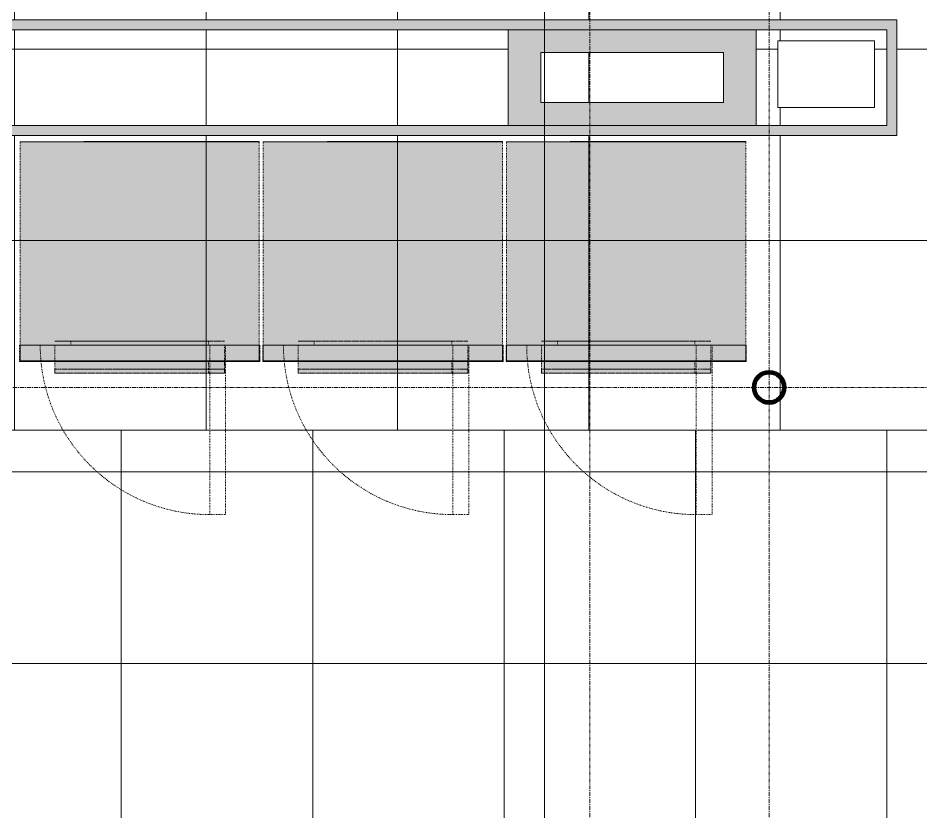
# Model space of a CAD drawing. Header units: inches. Extents: x 12491 to 13453, y 1814 to 2543.
# Drawn here: x 12710.9 to 12824.1, y 2226.8 to 2326.4 of the extents above; entities that cross this region are included whole.
import ezdxf

# ---------------------------------------------------------------- set-up
doc = ezdxf.new("R2010")
doc.units = ezdxf.units.IN
doc.header["$MEASUREMENT"] = 0
doc.linetypes.add('Dash 1_16_', pattern=[0.125, 0.0625, -0.0625])
doc.linetypes.add('Grid Line 1_2_', pattern=[0.875, 0.5, -0.125, 0.125, -0.125])
for name, color, linetype, lineweight in [('A-CLNG', 13, 'Continuous', 18), ('A-CLNG-PATT', 13, 'Continuous', 18), ('G-ANNO-SYMB', 111, 'Continuous', 9), ('I-WALL', 2, 'Continuous', 18), ('M-EQPM-1', 251, 'Dash 1_16_', 18), ('S-BEAM', 12, 'Continuous', 9), ('S-COLS', 52, 'Continuous', 9), ('S-COLS-1', 52, 'Continuous', 60), ('S-GRID-1', 1, 'Grid Line 1_2_', 9)]:
    doc.layers.add(name, color=color, linetype=linetype, lineweight=lineweight)
for name, color, linetype, lineweight, transparency in [('M-EQPM-2', 8, 'Dash 1_16_', 18, 1), ('M-EQPM-3', 10, 'Dash 1_16_', 18, 1), ('M-EQPM-4', 254, 'Dash 1_16_', 18, 1)]:
    doc.layers.add(name, color=color, linetype=linetype, lineweight=lineweight, transparency=transparency)

# ---------------------------------------------------------------- blocks, each defined once
blk = doc.blocks.new('_Commerical Front Washer - T-400-V23-REFLECTED CEILING PLAN - 1ST FLOOR')
at = {"layer": 'M-EQPM-2'}
for points in [[(1.36, 27.5), (3.36, 27.5), (3.36, 27.56), (-2.64, 27.56), (-2.64, 27.5), (1.17, 27.5)], [(4.46, 27.5), (7.36, 27.5), (7.36, 27.56), (1.36, 27.56), (1.36, 27.5)], [(11.02, 27.5), (13.36, 27.5), (13.36, 27.56), (7.36, 27.56), (7.36, 27.5), (7.74, 27.5)], [(14.31, 27.5), (19.36, 27.5), (19.36, 27.56), (13.36, 27.56), (13.36, 27.5)]]:
    blk.add_hatch(color=256, dxfattribs=at).paths.add_polyline_path(points, flags=0)
at = {"layer": 'M-EQPM-3'}
for points in [[(-10.64, 0), (19.36, 0), (19.36, 27.5), (-10.64, 27.5), (-10.64, 2.85)], [(14.75, 2), (14.99, 2), (14.99, 2.5), (-6.26, 2.5), (-6.26, 2), (14.31, 2)], [(14.78, -1), (14.99, -1), (14.99, 2), (-6.26, 2), (-6.26, -1), (14.75, -1)], [(-2.48, -1), (12.99, -1), (12.99, 2), (-4.26, 2), (-4.26, -1), (-2.75, -1)]]:
    blk.add_hatch(color=256, dxfattribs=at).paths.add_polyline_path(points, flags=0)
at = {"layer": 'M-EQPM-4'}
for points in [[(12.96, 2), (12.99, 2), (12.99, 2.5), (-4.26, 2.5), (-4.26, 2), (12.77, 2)], [(12.84, -0.06), (19.42, -0.06), (19.42, 2), (-10.7, 2), (-10.7, -0.06), (12.77, -0.06)], [(14.31, -0.06), (19.36, -0.06), (19.36, 0.06), (-10.64, 0.06), (-10.64, -0.06), (11.02, -0.06)], [(-6.26, -1.5), (12.99, -1.5), (12.99, 0), (-6.26, 0), (-6.26, -1)], [(-2.38, -0.06), (-2.25, -0.06), (-2.25, 0), (-2.47, 0), (-2.47, -0.06), (-2.38, -0.06)], [(1.24, -0.06), (1.24, 0), (-2.25, 0), (-2.25, -0.06), (1.17, -0.06)], [(1.46, -0.06), (1.46, 0), (1.24, 0), (1.24, -0.06), (1.42, -0.06)], [(3.65, -0.06), (5.08, -0.06), (5.08, 0), (3.65, 0)], [(7.26, -0.06), (7.47, -0.06), (7.47, 0), (7.26, 0)], [(8.28, -0.06), (10.97, -0.06), (10.97, 0), (7.47, 0), (7.47, -0.06), (7.74, -0.06)], [(11.19, -0.06), (11.19, 0), (10.97, 0), (10.97, -0.06), (11.15, -0.06)], [(14.99, -1.5), (14.99, 0), (12.99, 0), (12.99, -1.5), (14.78, -1.5)]]:
    blk.add_hatch(color=256, dxfattribs=at).paths.add_polyline_path(points, flags=0)
at = {"layer": 'M-EQPM-1'}
for p, q in [((-2.64, 27.5), (-10.64, 27.5)), ((-10.64, 27.5), (-10.64, 2)), ((-10.64, 0), (-10.64, 27.5)), ((-10.64, 27.5), (19.36, 27.5)), ((-2.64, 27.56), (1.36, 27.56)), ((1.36, 27.56), (-2.64, 27.56)), ((-2.64, 27.5), (-2.64, 27.56)), ((-2.64, 27.56), (-2.64, 27.5)), ((-2.64, 27.5), (1.36, 27.5)), ((1.36, 27.5), (-2.64, 27.5)), ((1.36, 27.5), (-2.64, 27.5)), ((1.36, 27.56), (3.36, 27.56)), ((3.36, 27.56), (1.36, 27.56)), ((1.36, 27.56), (7.36, 27.56)), ((7.36, 27.56), (1.36, 27.56)), ((1.36, 27.5), (1.36, 27.56)), ((1.36, 27.56), (1.36, 27.5)), ((1.36, 27.5), (3.36, 27.5)), ((3.36, 27.5), (1.36, 27.5)), ((1.36, 27.5), (7.36, 27.5)), ((7.36, 27.5), (1.36, 27.5)), ((3.36, 27.5), (1.36, 27.5)), ((3.36, 27.56), (3.36, 27.5)), ((3.36, 27.56), (3.36, 27.5)), ((19.36, 27.5), (3.36, 27.5)), ((7.36, 27.56), (13.36, 27.56)), ((13.36, 27.56), (7.36, 27.56)), ((7.36, 27.5), (7.36, 27.56)), ((7.36, 27.56), (7.36, 27.5)), ((7.36, 27.56), (7.36, 27.5)), ((7.36, 27.56), (7.36, 27.5)), ((7.36, 27.5), (13.36, 27.5)), ((13.36, 27.5), (7.36, 27.5)), ((13.36, 27.56), (13.36, 27.5)), ((13.36, 27.56), (13.36, 27.5)), ((19.36, 27.56), (13.36, 27.56)), ((13.36, 27.56), (19.36, 27.56)), ((13.36, 27.56), (13.36, 27.5)), ((13.36, 27.56), (13.36, 27.5)), ((19.36, 27.5), (13.36, 27.5)), ((13.36, 27.5), (19.36, 27.5)), ((19.36, 27.5), (19.36, 27.56)), ((19.36, 27.56), (19.36, 27.5)), ((19.36, 2), (19.36, 27.5)), ((19.36, 27.5), (19.36, 0)), ((-4.27, 2.5), (-6.26, 2.5)), ((-6.26, 2.5), (14.99, 2.5)), ((9.67, 2.5), (-4.27, 2.5)), ((-4.26, 2.5), (-4.26, 2)), ((12.99, 2.5), (-4.26, 2.5)), ((-4.26, 2.5), (-4.05, 2.5)), ((-4.05, 2.5), (-3.41, 2.5)), ((-3.41, 2.5), (2.44, 2.5)), ((2.44, 2.5), (4.36, 2.5)), ((4.36, 2.5), (6.28, 2.5)), ((6.28, 2.5), (12.99, 2.5)), ((12.99, 2.5), (9.67, 2.5)), ((12.99, 2), (12.99, 2.5)), ((14.99, 2.5), (12.99, 2.5)), ((-10.64, 2), (-10.7, 2)), ((-10.7, 2), (-10.64, 2)), ((-10.7, -0.06), (-10.7, 2)), ((-10.7, -0.06), (-10.7, 2)), ((-6.26, 2), (-10.64, 2)), ((-10.64, 2), (-6.26, 2)), ((-10.64, 2), (-10.64, 0.06)), ((-4.82, 2), (-6.26, 2)), ((-6.26, 2), (-4.26, 2)), ((-6.26, 2), (-6.26, 0.06)), ((-6.26, 2), (14.99, 2)), ((-4.87, 2), (-6.26, 2)), ((14.99, 2), (-6.26, 2)), ((-6.26, 2), (-4.87, 2)), ((-4.27, 2), (-4.87, 2)), ((-4.87, 2), (-4.27, 2)), ((-4.26, 2), (-4.82, 2)), ((-0.95, 2), (-4.27, 2)), ((-4.27, 2), (12.99, 2)), ((-2.49, 2), (-4.26, 2)), ((-4.26, 2), (-2.38, 2)), ((-2.48, 2), (-4.26, 2)), ((-4.26, 2), (12.99, 2)), ((-4.26, 2), (-4.05, 2)), ((2.44, 2), (-4.26, 2)), ((-4.05, 2), (-2.49, 2)), ((4.36, 2), (-2.49, 2)), ((-2.49, 2), (11.21, 2)), ((11.2, 2), (-2.48, 2)), ((-2.38, 2), (12.99, 2)), ((1.08, 2), (-0.95, 2)), ((12.99, 2), (1.08, 2)), ((9.74, 2), (2.44, 2)), ((11.1, 2), (4.36, 2)), ((11.1, 2), (9.74, 2)), ((11.21, 2), (11.1, 2)), ((12.13, 2), (11.1, 2)), ((12.99, 2), (11.2, 2)), ((12.13, 2), (11.21, 2)), ((11.21, 2), (12.99, 2)), ((12.99, 2), (12.13, 2)), ((12.99, 2), (12.13, 2)), ((13.54, 2), (12.99, 2)), ((12.99, 2), (14.99, 2)), ((13.59, 2), (12.99, 2)), ((12.99, 2), (13.59, 2)), ((13.14, 2), (13.14, -19.25)), ((15.14, 2), (13.14, 2)), ((14.99, 2), (13.54, 2)), ((14.75, 2), (13.59, 2)), ((13.59, 2), (14.99, 2)), ((14.99, 2), (14.75, 2)), ((19.36, 2), (14.99, 2)), ((14.99, 2), (19.36, 2)), ((14.99, 0.06), (14.99, 2)), ((15.14, -19.25), (15.14, 2)), ((19.42, 2), (19.36, 2)), ((19.36, 2), (19.42, 2)), ((19.36, 0.06), (19.36, 2)), ((19.42, 2), (19.42, -0.06)), ((19.42, -0.06), (19.42, 2)), ((19.36, 0.06), (-10.64, 0.06)), ((-10.64, 0.06), (19.36, 0.06)), ((-10.64, 0.06), (-10.64, 0)), ((-10.64, 0.06), (-10.64, -0.06)), ((-10.64, 0.06), (-10.64, 0)), ((-10.64, 0), (-10.64, -0.06)), ((-10.64, 0), (-6.26, 0)), ((19.36, 0), (-10.64, 0)), ((-6.26, 0.06), (-6.26, -0.06)), ((-6.16, 0), (-6.26, 0)), ((-6.26, 0), (-4.26, 0)), ((-6.26, 0), (-6.26, -0.06)), ((-6.26, 0), (-6.26, -0.06)), ((-6.26, 0), (-4.26, 0)), ((12.99, 0), (-6.16, 0)), ((-4.26, 0), (-4.15, 0)), ((-4.26, 0), (-2.47, 0)), ((-4.15, 0), (12.87, 0)), ((-2.5, 0), (-2.5, -0.06)), ((-2.5, 0), (-2.47, 0)), ((-2.47, 0), (-2.5, 0)), ((-2.47, 0), (-2.38, 0)), ((-2.43, 0), (-2.47, 0)), ((-2.38, 0), (-2.43, 0)), ((-2.38, 0), (-2.25, 0)), ((-2.32, 0), (-2.38, 0)), ((-2.25, 0), (-2.32, 0)), ((-2.25, 0), (1.24, 0)), ((-1.09, 0), (-2.25, 0)), ((1.24, 0), (-1.09, 0)), ((1.24, 0), (1.46, 0)), ((1.42, 0), (1.24, 0)), ((1.46, 0), (1.42, 0)), ((1.46, 0), (1.49, 0)), ((1.49, 0), (1.46, 0)), ((1.46, 0), (3.65, 0)), ((1.49, -0.06), (1.49, 0)), ((1.49, 0), (1.49, 0)), ((3.65, 0), (5.08, 0)), ((5.08, 0), (3.65, 0)), ((3.65, -0.06), (3.65, 0)), ((3.65, 0), (3.65, -0.06)), ((3.65, 0), (5.08, 0)), ((5.08, 0), (5.08, -0.06)), ((5.08, 0), (5.08, -0.06)), ((5.08, 0), (7.26, 0)), ((7.22, 0), (7.22, -0.06)), ((7.23, 0), (7.22, 0)), ((7.22, 0), (7.26, 0)), ((7.3, 0), (7.23, 0)), ((7.26, 0), (7.47, 0)), ((7.26, 0), (7.47, 0)), ((7.41, 0), (7.3, 0)), ((7.47, 0), (7.41, 0)), ((9.48, 0), (7.47, 0)), ((7.49, 0), (10.97, 0)), ((7.49, 0), (11.02, 0)), ((10.97, 0), (9.48, 0)), ((10.97, 0), (11.1, 0)), ((11.1, 0), (10.97, 0)), ((11.04, 0), (11.1, 0)), ((11.1, 0), (11.19, 0)), ((11.15, 0), (11.1, 0)), ((11.1, 0), (11.19, 0)), ((11.19, 0), (11.15, 0)), ((11.19, 0), (11.22, 0)), ((11.22, 0), (11.19, 0)), ((11.19, 0), (12.99, 0)), ((11.22, -0.06), (11.22, 0)), ((12.87, 0), (12.99, 0)), ((14.75, 0), (12.99, 0)), ((12.99, 0), (14.99, 0)), ((12.99, 0), (12.99, -0.06)), ((12.99, 0), (12.99, -0.06)), ((12.99, 0), (12.99, -0.06)), ((12.99, 0), (12.99, -0.06)), ((12.99, 0), (14.99, 0)), ((14.99, 0), (14.75, 0)), ((14.99, -0.06), (14.99, 0.06)), ((14.99, -0.06), (14.99, 0)), ((14.99, 0), (14.99, -0.06)), ((14.99, 0), (19.36, 0)), ((19.36, -0.06), (19.36, 0.06)), ((19.36, 0.06), (19.36, 0)), ((19.36, 0), (19.36, 0.06)), ((19.36, 0), (19.36, -0.06)), ((-10.64, -0.06), (-10.7, -0.06)), ((-10.7, -0.06), (-10.64, -0.06)), ((19.36, -0.06), (-10.64, -0.06)), ((-10.64, -0.06), (19.36, -0.06)), ((-6.26, -0.06), (-10.64, -0.06)), ((-10.64, -0.06), (-6.26, -0.06)), ((-6.26, -0.06), (-6.26, -1)), ((-6.26, -0.06), (-6.26, -1.5)), ((-4.26, -0.06), (-6.26, -0.06)), ((-6.26, -0.06), (-4.26, -0.06)), ((-6.26, -0.06), (-6.26, -1)), ((-6.26, -1), (-6.26, -1.5)), ((-6.03, -1), (-6.26, -1)), ((-6.26, -1), (-6.22, -1)), ((-6.22, -1), (14.75, -1)), ((-5.35, -1), (-6.03, -1)), ((-4.27, -1), (-5.35, -1)), ((-0.95, -1), (-4.27, -1)), ((-2.47, -0.06), (-4.26, -0.06)), ((-4.26, -0.06), (-2.48, -0.06)), ((-4.21, -1), (-4.26, -1)), ((-4.26, -1), (-3.41, -1)), ((12.93, -1), (-4.21, -1)), ((-3.41, -1), (-2.38, -1)), ((-2.5, -0.06), (-2.43, -0.06)), ((-2.47, -0.06), (-2.5, -0.06)), ((-2.5, -0.06), (-2.5, -0.06)), ((-2.48, -0.06), (11.2, -0.06)), ((-2.47, 0), (-2.38, 0)), ((-2.38, -0.06), (-2.47, -0.06)), ((-2.38, -0.06), (-2.47, -0.06)), ((-2.43, -0.06), (-2.38, -0.06)), ((-2.38, 0), (1.46, 0)), ((-2.38, -0.06), (-2.32, -0.06)), ((-2.25, -0.06), (-2.38, -0.06)), ((1.46, -0.06), (-2.38, -0.06)), ((-2.38, -1), (-1.02, -1)), ((-2.32, -0.06), (-2.25, -0.06)), ((-2.25, -0.06), (-1.09, -0.06)), ((1.24, -0.06), (-2.25, -0.06)), ((-1.09, -0.06), (1.24, -0.06)), ((-1.02, -1), (12.99, -1)), ((1.08, -1), (-0.95, -1)), ((7.64, -1), (1.08, -1)), ((1.24, -0.06), (1.49, -0.06)), ((1.37, -0.06), (1.24, -0.06)), ((1.46, -0.06), (1.37, -0.06)), ((1.49, -0.06), (1.46, -0.06)), ((3.65, -0.06), (1.46, -0.06)), ((1.49, -0.06), (1.49, -0.06)), ((3.65, -0.06), (5.08, -0.06)), ((5.08, -0.06), (3.65, -0.06)), ((5.08, -0.06), (3.65, -0.06)), ((7.26, -0.06), (5.08, -0.06)), ((7.23, -0.06), (7.22, -0.06)), ((7.22, -0.06), (7.3, -0.06)), ((7.26, -0.06), (7.23, -0.06)), ((7.47, -0.06), (7.26, -0.06)), ((11.02, -0.06), (7.26, -0.06)), ((7.3, -0.06), (7.35, -0.06)), ((7.35, -0.06), (7.47, -0.06)), ((10.97, -0.06), (7.47, -0.06)), ((7.47, -0.06), (9.48, -0.06)), ((11.47, -1), (7.64, -1)), ((9.48, -0.06), (10.97, -0.06)), ((10.97, -0.06), (11.04, -0.06)), ((11.03, -0.06), (10.97, -0.06)), ((11.04, -0.06), (11.03, -0.06)), ((11.04, -0.06), (11.1, -0.06)), ((11.1, -0.06), (11.04, -0.06)), ((11.1, -0.06), (11.04, -0.06)), ((11.1, -0.06), (11.15, -0.06)), ((11.15, -0.06), (11.1, -0.06)), ((11.19, -0.06), (11.1, -0.06)), ((11.15, -0.06), (11.22, -0.06)), ((11.19, -0.06), (11.15, -0.06)), ((11.22, -0.06), (11.19, -0.06)), ((12.99, -0.06), (11.19, -0.06)), ((11.2, -0.06), (12.99, -0.06)), ((11.22, -0.06), (11.22, -0.06)), ((12.99, -1), (11.47, -1)), ((12.99, -1), (12.93, -1)), ((12.99, -0.06), (12.99, -1)), ((12.99, -0.06), (12.99, -1)), ((12.99, -0.06), (12.99, -1)), ((12.99, -0.06), (12.99, -1)), ((14.99, -0.06), (12.99, -0.06)), ((12.99, -0.06), (14.99, -0.06)), ((12.99, -1), (12.99, -1.5)), ((12.99, -1), (12.99, -1.5)), ((12.99, -1), (12.99, -1.5)), ((12.99, -1), (12.99, -1.5)), ((14.75, -1), (12.99, -1)), ((14.99, -1), (14.75, -1)), ((14.75, -1), (14.99, -1)), ((14.99, -1), (14.99, -0.06)), ((14.99, -0.06), (14.99, -1.5)), ((19.36, -0.06), (14.99, -0.06)), ((14.99, -0.06), (19.36, -0.06)), ((14.99, -1), (14.99, -0.06)), ((14.99, -1.5), (14.99, -1)), ((19.42, -0.06), (19.36, -0.06)), ((19.36, -0.06), (19.42, -0.06)), ((12.99, -1.5), (-6.26, -1.5)), ((-6.26, -1.5), (12.99, -1.5)), ((14.99, -1.5), (12.99, -1.5)), ((12.99, -1.5), (14.99, -1.5)), ((13.14, -19.25), (15.14, -19.25))]:
    blk.add_line(p, q, dxfattribs=at)
blk.add_arc((13.14, 2), 21.25, 180, 270, dxfattribs=at)
blk = doc.blocks.new('_Commerical Front Washer - T-400-V24-REFLECTED CEILING PLAN - 1ST FLOOR')
at = {"layer": 'M-EQPM-2'}
for points in [[(-2.64, 27.5), (3.36, 27.5), (3.36, 27.56), (-2.64, 27.56)], [(6.8, 27.5), (7.36, 27.5), (7.36, 27.56), (1.36, 27.56), (1.36, 27.5), (3.52, 27.5)], [(10.09, 27.5), (13.36, 27.5), (13.36, 27.56), (7.36, 27.56), (7.36, 27.5)], [(16.65, 27.5), (19.36, 27.5), (19.36, 27.56), (13.36, 27.56), (13.37, 27.5)]]:
    blk.add_hatch(color=256, dxfattribs=at).paths.add_polyline_path(points, flags=0)
at = {"layer": 'M-EQPM-3'}
for points in [[(13.37, 0), (19.36, 0), (19.36, 27.5), (-10.64, 27.5), (-10.64, 0), (10.09, 0)], [(-4.05, 2), (14.99, 2), (14.99, 2.5), (-6.26, 2.5), (-6.26, 2), (-4.24, 2)], [(14.78, -1), (14.99, -1), (14.99, 2), (-6.26, 2), (-6.26, -1), (14.75, -1)], [(5.08, -1), (12.99, -1), (12.99, 2), (-4.26, 2), (-4.26, -1), (4.36, -1)]]:
    blk.add_hatch(color=256, dxfattribs=at).paths.add_polyline_path(points, flags=0)
at = {"layer": 'M-EQPM-4'}
for points in [[(-3.41, 2), (12.99, 2), (12.99, 2.5), (-4.26, 2.5), (-4.26, 2), (-4.05, 2)], [(12.49, -0.06), (19.42, -0.06), (19.42, 2), (-10.7, 2), (-10.7, -0.06), (12.33, -0.06)], [(16.65, -0.06), (19.36, -0.06), (19.36, 0.06), (-10.64, 0.06), (-10.64, -0.06), (13.37, -0.06)], [(-6.15, -1.5), (12.99, -1.5), (12.99, 0), (-6.26, 0), (-6.26, -1.5), (-6.16, -1.5)], [(-2.38, -0.06), (-2.25, -0.06), (-2.25, 0), (-2.47, 0), (-2.47, -0.06), (-2.38, -0.06)], [(1.08, -0.06), (1.24, -0.06), (1.24, 0), (-2.25, 0), (-2.25, -0.06), (0.23, -0.06)], [(1.31, -0.06), (1.46, -0.06), (1.46, 0), (1.24, 0), (1.24, -0.06)], [(3.65, -0.06), (5.08, -0.06), (5.08, 0), (3.65, 0)], [(7.35, -0.06), (7.47, -0.06), (7.47, 0), (7.26, 0), (7.26, -0.06), (7.3, -0.06)], [(10.16, -0.06), (10.97, -0.06), (10.97, 0), (7.47, 0), (7.47, -0.06), (10.09, -0.06)], [(11.1, -0.06), (11.19, -0.06), (11.19, 0), (10.97, 0), (10.97, -0.06), (11.1, -0.06)], [(13.37, -1.5), (14.99, -1.5), (14.99, 0), (12.99, 0), (12.99, -1.5)]]:
    blk.add_hatch(color=256, dxfattribs=at).paths.add_polyline_path(points, flags=0)
at = {"layer": 'M-EQPM-1'}
for p, q in [((-2.64, 27.5), (-10.64, 27.5)), ((-10.64, 27.5), (-10.64, 2)), ((-10.64, 0), (-10.64, 27.5)), ((-10.64, 27.5), (19.36, 27.5)), ((-2.64, 27.56), (1.36, 27.56)), ((1.36, 27.56), (-2.64, 27.56)), ((-2.64, 27.5), (-2.64, 27.56)), ((-2.64, 27.56), (-2.64, 27.5)), ((-2.64, 27.5), (1.36, 27.5)), ((1.36, 27.5), (-2.64, 27.5)), ((1.36, 27.5), (-2.64, 27.5)), ((1.36, 27.56), (3.36, 27.56)), ((3.36, 27.56), (1.36, 27.56)), ((1.36, 27.56), (7.36, 27.56)), ((7.36, 27.56), (1.36, 27.56)), ((1.36, 27.5), (1.36, 27.56)), ((1.36, 27.56), (1.36, 27.5)), ((1.36, 27.5), (3.36, 27.5)), ((3.36, 27.5), (1.36, 27.5)), ((1.36, 27.5), (7.36, 27.5)), ((7.36, 27.5), (1.36, 27.5)), ((3.36, 27.5), (1.36, 27.5)), ((3.36, 27.56), (3.36, 27.5)), ((3.36, 27.56), (3.36, 27.5)), ((13.36, 27.5), (3.36, 27.5)), ((7.36, 27.56), (13.36, 27.56)), ((13.36, 27.56), (7.36, 27.56)), ((7.36, 27.5), (7.36, 27.56)), ((7.36, 27.56), (7.36, 27.5)), ((7.36, 27.56), (7.36, 27.5)), ((7.36, 27.56), (7.36, 27.5)), ((7.36, 27.5), (13.36, 27.5)), ((13.36, 27.5), (7.36, 27.5)), ((13.36, 27.56), (13.36, 27.5)), ((13.36, 27.56), (13.36, 27.5)), ((19.36, 27.56), (13.36, 27.56)), ((13.36, 27.56), (19.36, 27.56)), ((13.36, 27.56), (13.36, 27.5)), ((13.36, 27.56), (13.36, 27.5)), ((19.36, 27.5), (13.36, 27.5)), ((13.36, 27.5), (19.36, 27.5)), ((19.36, 27.5), (13.37, 27.5)), ((19.36, 27.5), (19.36, 27.56)), ((19.36, 27.56), (19.36, 27.5)), ((19.36, 2), (19.36, 27.5)), ((19.36, 27.5), (19.36, 0)), ((-4.27, 2.5), (-6.26, 2.5)), ((-6.26, 2.5), (14.99, 2.5)), ((7.64, 2.5), (-4.27, 2.5)), ((-4.26, 2.5), (-4.26, 2)), ((12.99, 2.5), (-4.26, 2.5)), ((-4.26, 2.5), (4.36, 2.5)), ((4.36, 2.5), (12.99, 2.5)), ((12.96, 2.5), (7.64, 2.5)), ((12.99, 2.5), (12.96, 2.5)), ((12.99, 2), (12.99, 2.5)), ((14.99, 2.5), (12.99, 2.5)), ((-10.64, 2), (-10.7, 2)), ((-10.7, 2), (-10.64, 2)), ((-10.7, -0.06), (-10.7, 2)), ((-10.7, -0.06), (-10.7, 2)), ((-6.26, 2), (-10.64, 2)), ((-10.64, 2), (-6.26, 2)), ((-10.64, 2), (-10.64, 0.06)), ((-4.82, 2), (-6.26, 2)), ((-6.26, 2), (-4.26, 2)), ((-6.26, 2), (-6.26, 0.06)), ((-6.26, 2), (14.99, 2)), ((-4.87, 2), (-6.26, 2)), ((14.99, 2), (-6.26, 2)), ((-6.26, 2), (-4.87, 2)), ((-4.27, 2), (-4.87, 2)), ((-4.87, 2), (-4.27, 2)), ((-4.26, 2), (-4.82, 2)), ((12.99, 2), (-4.27, 2)), ((-4.27, 2), (-4.24, 2)), ((-2.49, 2), (-4.26, 2)), ((-4.26, 2), (2.44, 2)), ((-2.48, 2), (-4.26, 2)), ((-4.26, 2), (12.99, 2)), ((-4.26, 2), (-2.49, 2)), ((-4.05, 2), (-4.26, 2)), ((-4.24, 2), (-2.75, 2)), ((9.74, 2), (-4.05, 2)), ((-2.75, 2), (3.25, 2)), ((11.21, 2), (-2.49, 2)), ((-2.49, 2), (8.1, 2)), ((11.2, 2), (-2.48, 2)), ((2.44, 2), (6.28, 2)), ((3.25, 2), (11.47, 2)), ((6.28, 2), (9.74, 2)), ((8.1, 2), (11.21, 2)), ((9.74, 2), (12.99, 2)), ((12.99, 2), (9.74, 2)), ((12.99, 2), (11.2, 2)), ((12.99, 2), (11.21, 2)), ((11.21, 2), (12.99, 2)), ((11.47, 2), (12.99, 2)), ((13.54, 2), (12.99, 2)), ((12.99, 2), (14.99, 2)), ((13.59, 2), (12.99, 2)), ((12.99, 2), (13.59, 2)), ((13.14, 2), (13.14, -19.25)), ((15.14, 2), (13.14, 2)), ((14.99, 2), (13.54, 2)), ((14.07, 2), (13.59, 2)), ((13.59, 2), (14.99, 2)), ((14.99, 2), (14.07, 2)), ((19.36, 2), (14.99, 2)), ((14.99, 2), (19.36, 2)), ((14.99, 0.06), (14.99, 2)), ((15.14, -19.25), (15.14, 2)), ((19.42, 2), (19.36, 2)), ((19.36, 2), (19.42, 2)), ((19.36, 0.06), (19.36, 2)), ((19.42, 2), (19.42, -0.06)), ((19.42, -0.06), (19.42, 2)), ((19.36, 0.06), (-10.64, 0.06)), ((-10.64, 0.06), (19.36, 0.06)), ((-10.64, 0.06), (-10.64, 0)), ((-10.64, 0.06), (-10.64, -0.06)), ((-10.64, 0.06), (-10.64, 0)), ((-10.64, 0), (-10.64, -0.06)), ((-10.64, 0), (-6.26, 0)), ((19.36, 0), (-10.64, 0)), ((-6.26, 0.06), (-6.26, -0.06)), ((-6.16, 0), (-6.26, 0)), ((-6.26, 0), (-4.26, 0)), ((-6.26, 0), (-6.26, -0.06)), ((-6.26, 0), (-6.26, -0.06)), ((-6.26, 0), (-4.26, 0)), ((12.99, 0), (-6.16, 0)), ((-4.26, 0), (-4.15, 0)), ((-4.26, 0), (-2.47, 0)), ((-4.15, 0), (12.87, 0)), ((-2.5, 0), (-2.5, -0.06)), ((-2.5, 0), (-2.47, 0)), ((-2.38, 0), (-2.5, 0)), ((-2.47, 0), (-2.38, 0)), ((-2.38, 0), (-2.25, 0)), ((-2.25, 0), (-2.38, 0)), ((-2.25, 0), (1.24, 0)), ((-1.09, 0), (-2.25, 0)), ((1.24, 0), (-1.09, 0)), ((1.24, 0), (1.46, 0)), ((1.49, 0), (1.24, 0)), ((1.46, 0), (1.49, 0)), ((1.46, 0), (3.65, 0)), ((1.49, -0.06), (1.49, 0)), ((1.49, 0), (1.49, 0)), ((3.65, 0), (5.08, 0)), ((5.08, 0), (3.65, 0)), ((3.65, -0.06), (3.65, 0)), ((3.65, 0), (3.65, -0.06)), ((3.65, 0), (5.08, 0)), ((5.08, 0), (5.08, -0.06)), ((5.08, 0), (5.08, -0.06)), ((5.08, 0), (7.26, 0)), ((7.22, 0), (7.22, -0.06)), ((7.47, 0), (7.22, 0)), ((7.22, 0), (7.26, 0)), ((7.26, 0), (7.47, 0)), ((7.26, 0), (7.47, 0)), ((9.48, 0), (7.47, 0)), ((7.49, 0), (10.97, 0)), ((7.49, 0), (11.1, 0)), ((10.97, 0), (9.48, 0)), ((10.97, 0), (11.1, 0)), ((11.1, 0), (10.97, 0)), ((11.1, 0), (11.19, 0)), ((11.22, 0), (11.1, 0)), ((11.1, 0), (11.19, 0)), ((11.19, 0), (11.22, 0)), ((11.19, 0), (12.99, 0)), ((11.22, -0.06), (11.22, 0)), ((11.22, 0), (11.22, 0)), ((12.87, 0), (12.99, 0)), ((14.75, 0), (12.99, 0)), ((12.99, 0), (14.99, 0)), ((12.99, 0), (12.99, -0.06)), ((12.99, 0), (12.99, -0.06)), ((12.99, 0), (12.99, -0.06)), ((12.99, 0), (12.99, -0.06)), ((12.99, 0), (14.99, 0)), ((14.99, 0), (14.75, 0)), ((14.99, -0.06), (14.99, 0.06)), ((14.99, -0.06), (14.99, 0)), ((14.99, 0), (14.99, -0.06)), ((14.99, 0), (19.36, 0)), ((19.36, -0.06), (19.36, 0.06)), ((19.36, 0.06), (19.36, 0)), ((19.36, 0), (19.36, 0.06)), ((19.36, 0), (19.36, -0.06)), ((-10.64, -0.06), (-10.7, -0.06)), ((-10.7, -0.06), (-10.64, -0.06)), ((19.36, -0.06), (-10.64, -0.06)), ((-10.64, -0.06), (19.36, -0.06)), ((-6.26, -0.06), (-10.64, -0.06)), ((-10.64, -0.06), (-6.26, -0.06)), ((-6.26, -0.06), (-6.26, -1)), ((-6.26, -0.06), (-6.26, -1.5)), ((-4.26, -0.06), (-6.26, -0.06)), ((-6.26, -0.06), (-4.26, -0.06)), ((-6.26, -0.06), (-6.26, -1)), ((-6.26, -1), (-6.26, -1.5)), ((-4.27, -1), (-6.26, -1)), ((-6.26, -1), (-6.22, -1)), ((-6.22, -1), (14.75, -1)), ((12.96, -1), (-4.27, -1)), ((-2.47, -0.06), (-4.26, -0.06)), ((-4.26, -0.06), (-2.48, -0.06)), ((-4.21, -1), (-4.26, -1)), ((-4.26, -1), (12.77, -1)), ((12.93, -1), (-4.21, -1)), ((-2.5, -0.06), (-2.47, -0.06)), ((-2.5, -0.06), (-2.5, -0.06)), ((-2.47, -0.06), (-2.5, -0.06)), ((-2.48, -0.06), (11.2, -0.06)), ((-2.47, 0), (-2.38, 0)), ((-2.47, -0.06), (-2.38, -0.06)), ((-2.43, -0.06), (-2.47, -0.06)), ((-2.38, -0.06), (-2.47, -0.06)), ((-2.38, -0.06), (-2.43, -0.06)), ((-2.38, 0), (1.46, 0)), ((-2.38, -0.06), (-2.25, -0.06)), ((-2.25, -0.06), (-2.38, -0.06)), ((1.46, -0.06), (-2.38, -0.06)), ((-2.25, -0.06), (-1.09, -0.06)), ((1.24, -0.06), (-2.25, -0.06)), ((-1.09, -0.06), (1.24, -0.06)), ((1.24, -0.06), (1.37, -0.06)), ((1.46, -0.06), (1.24, -0.06)), ((1.37, -0.06), (1.49, -0.06)), ((1.49, -0.06), (1.46, -0.06)), ((3.65, -0.06), (1.46, -0.06)), ((3.65, -0.06), (5.08, -0.06)), ((5.08, -0.06), (3.65, -0.06)), ((5.08, -0.06), (3.65, -0.06)), ((7.26, -0.06), (5.08, -0.06)), ((7.26, -0.06), (7.22, -0.06)), ((7.22, -0.06), (7.47, -0.06)), ((7.3, -0.06), (7.26, -0.06)), ((11.1, -0.06), (7.26, -0.06)), ((7.47, -0.06), (7.3, -0.06)), ((10.97, -0.06), (7.47, -0.06)), ((7.47, -0.06), (9.48, -0.06)), ((9.48, -0.06), (10.97, -0.06)), ((10.97, -0.06), (11.1, -0.06)), ((11.1, -0.06), (10.97, -0.06)), ((11.1, -0.06), (11.22, -0.06)), ((11.19, -0.06), (11.1, -0.06)), ((11.19, -0.06), (11.1, -0.06)), ((11.22, -0.06), (11.19, -0.06)), ((12.99, -0.06), (11.19, -0.06)), ((11.2, -0.06), (12.99, -0.06)), ((12.77, -1), (12.99, -1)), ((12.99, -1), (12.93, -1)), ((12.99, -1), (12.96, -1)), ((12.99, -0.06), (12.99, -1)), ((12.99, -0.06), (12.99, -1)), ((12.99, -0.06), (12.99, -1)), ((12.99, -0.06), (12.99, -1)), ((14.99, -0.06), (12.99, -0.06)), ((12.99, -0.06), (14.99, -0.06)), ((12.99, -1), (12.99, -1.5)), ((12.99, -1), (12.99, -1.5)), ((12.99, -1), (12.99, -1.5)), ((12.99, -1), (12.99, -1.5)), ((14.07, -1), (12.99, -1)), ((14.75, -1), (14.07, -1)), ((14.99, -1), (14.75, -1)), ((14.75, -1), (14.99, -1)), ((14.99, -1), (14.99, -0.06)), ((14.99, -0.06), (14.99, -1.5)), ((19.36, -0.06), (14.99, -0.06)), ((14.99, -0.06), (19.36, -0.06)), ((14.99, -1), (14.99, -0.06)), ((14.99, -1.5), (14.99, -1)), ((19.42, -0.06), (19.36, -0.06)), ((19.36, -0.06), (19.42, -0.06)), ((12.99, -1.5), (-6.26, -1.5)), ((-6.26, -1.5), (12.99, -1.5)), ((14.99, -1.5), (12.99, -1.5)), ((12.99, -1.5), (14.99, -1.5)), ((13.14, -19.25), (15.14, -19.25))]:
    blk.add_line(p, q, dxfattribs=at)
blk.add_arc((13.14, 2), 21.25, 180, 270, dxfattribs=at)
blk = doc.blocks.new('_Commerical Front Washer - T-400-V25-REFLECTED CEILING PLAN - 1ST FLOOR')
at = {"layer": 'M-EQPM-2'}
for points in [[(3.36, 27.5), (3.36, 27.56), (-2.64, 27.56), (-2.64, 27.5), (2.58, 27.5)], [(5.86, 27.5), (7.36, 27.5), (7.36, 27.56), (1.36, 27.56), (1.36, 27.5), (2.58, 27.5)], [(12.43, 27.5), (13.36, 27.5), (13.36, 27.56), (7.36, 27.56), (7.36, 27.5), (9.15, 27.5)], [(19, 27.5), (19.36, 27.5), (19.36, 27.56), (13.36, 27.56), (13.36, 27.5), (15.72, 27.5)]]:
    blk.add_hatch(color=256, dxfattribs=at).paths.add_polyline_path(points, flags=0)
at = {"layer": 'M-EQPM-3'}
for points in [[(-10.64, 0), (19.36, 0), (19.36, 27.5), (-10.64, 27.5), (-10.64, 2.85)], [(3.25, 2), (14.99, 2), (14.99, 2.5), (-6.26, 2.5), (-6.26, 2), (2.58, 2)], [(14.78, -1), (14.99, -1), (14.99, 2), (-6.26, 2), (-6.26, -1), (14.75, -1)], [(-4.26, -1), (12.99, -1), (12.99, 2), (-4.26, 2), (-4.26, -0.06)]]:
    blk.add_hatch(color=256, dxfattribs=at).paths.add_polyline_path(points, flags=0)
at = {"layer": 'M-EQPM-4'}
for points in [[(12.96, 2), (12.99, 2), (12.99, 2.5), (-4.26, 2.5), (-4.26, 2), (12.77, 2)], [(9.15, -0.06), (19.42, -0.06), (19.42, 2), (-10.7, 2), (-10.7, -0.06), (8.28, -0.06)], [(19, -0.06), (19.36, -0.06), (19.36, 0.06), (-10.64, 0.06), (-10.64, -0.06), (12.43, -0.06)], [(-6.26, -1.5), (12.99, -1.5), (12.99, 0), (-6.26, 0), (-6.26, -1)], [(-2.38, -0.06), (-2.25, -0.06), (-2.25, 0), (-2.47, 0), (-2.47, -0.06), (-2.38, -0.06)], [(1.08, -0.06), (1.24, -0.06), (1.24, 0), (-2.25, 0), (-2.25, -0.06), (-0.32, -0.06)], [(1.37, -0.06), (1.46, -0.06), (1.46, 0), (1.24, 0), (1.24, -0.06), (1.31, -0.06)], [(3.65, -0.06), (5.08, -0.06), (5.08, 0), (3.65, 0)], [(7.26, -0.06), (7.47, -0.06), (7.47, 0), (7.26, 0)], [(9.48, -0.06), (10.97, -0.06), (10.97, 0), (7.47, 0), (7.47, -0.06), (9.15, -0.06)], [(11.1, -0.06), (11.19, -0.06), (11.19, 0), (10.97, 0), (10.97, -0.06), (11.04, -0.06)], [(14.99, -1.5), (14.99, 0), (12.99, 0), (12.99, -1.5), (14.78, -1.5)]]:
    blk.add_hatch(color=256, dxfattribs=at).paths.add_polyline_path(points, flags=0)
at = {"layer": 'M-EQPM-1'}
for p, q in [((-2.64, 27.5), (-10.64, 27.5)), ((-10.64, 27.5), (-10.64, 2)), ((-10.64, 0), (-10.64, 27.5)), ((-10.64, 27.5), (19.36, 27.5)), ((-2.64, 27.56), (1.36, 27.56)), ((1.36, 27.56), (-2.64, 27.56)), ((-2.64, 27.5), (-2.64, 27.56)), ((-2.64, 27.56), (-2.64, 27.5)), ((-2.64, 27.5), (1.36, 27.5)), ((1.36, 27.5), (-2.64, 27.5)), ((1.36, 27.5), (-2.64, 27.5)), ((1.36, 27.56), (3.36, 27.56)), ((3.36, 27.56), (1.36, 27.56)), ((1.36, 27.56), (7.36, 27.56)), ((7.36, 27.56), (1.36, 27.56)), ((1.36, 27.5), (1.36, 27.56)), ((1.36, 27.56), (1.36, 27.5)), ((1.36, 27.5), (3.36, 27.5)), ((3.36, 27.5), (1.36, 27.5)), ((1.36, 27.5), (7.36, 27.5)), ((7.36, 27.5), (1.36, 27.5)), ((3.36, 27.5), (1.36, 27.5)), ((3.36, 27.56), (3.36, 27.5)), ((3.36, 27.56), (3.36, 27.5)), ((19.36, 27.5), (3.36, 27.5)), ((7.36, 27.56), (13.36, 27.56)), ((13.36, 27.56), (7.36, 27.56)), ((7.36, 27.5), (7.36, 27.56)), ((7.36, 27.56), (7.36, 27.5)), ((7.36, 27.56), (7.36, 27.5)), ((7.36, 27.56), (7.36, 27.5)), ((7.36, 27.5), (13.36, 27.5)), ((13.36, 27.5), (7.36, 27.5)), ((13.36, 27.56), (13.36, 27.5)), ((13.36, 27.56), (13.36, 27.5)), ((19.36, 27.56), (13.36, 27.56)), ((13.36, 27.56), (19.36, 27.56)), ((13.36, 27.56), (13.36, 27.5)), ((13.36, 27.56), (13.36, 27.5)), ((19.36, 27.5), (13.36, 27.5)), ((13.36, 27.5), (19.36, 27.5)), ((19.36, 27.5), (19.36, 27.56)), ((19.36, 27.56), (19.36, 27.5)), ((19.36, 2), (19.36, 27.5)), ((19.36, 27.5), (19.36, 0)), ((-4.27, 2.5), (-6.26, 2.5)), ((-6.26, 2.5), (14.99, 2.5)), ((-4.24, 2.5), (-4.27, 2.5)), ((-4.26, 2.5), (-4.26, 2)), ((12.99, 2.5), (-4.26, 2.5)), ((-4.26, 2.5), (-3.41, 2.5)), ((-0.95, 2.5), (-4.24, 2.5)), ((-3.41, 2.5), (0.62, 2.5)), ((1.08, 2.5), (-0.95, 2.5)), ((0.62, 2.5), (2.44, 2.5)), ((3.25, 2.5), (1.08, 2.5)), ((2.44, 2.5), (4.36, 2.5)), ((9.67, 2.5), (3.25, 2.5)), ((4.36, 2.5), (8.1, 2.5)), ((8.1, 2.5), (9.74, 2.5)), ((11.47, 2.5), (9.67, 2.5)), ((9.74, 2.5), (11.1, 2.5)), ((11.1, 2.5), (12.77, 2.5)), ((12.99, 2.5), (11.47, 2.5)), ((12.77, 2.5), (12.99, 2.5)), ((12.99, 2), (12.99, 2.5)), ((14.99, 2.5), (12.99, 2.5)), ((-10.64, 2), (-10.7, 2)), ((-10.7, 2), (-10.64, 2)), ((-10.7, -0.06), (-10.7, 2)), ((-10.7, -0.06), (-10.7, 2)), ((-6.26, 2), (-10.64, 2)), ((-10.64, 2), (-6.26, 2)), ((-10.64, 2), (-10.64, 0.06)), ((-4.82, 2), (-6.26, 2)), ((-6.26, 2), (-4.26, 2)), ((-6.26, 2), (-6.26, 0.06)), ((-6.26, 2), (14.99, 2)), ((-6.03, 2), (-6.26, 2)), ((14.99, 2), (-6.26, 2)), ((-6.26, 2), (-4.87, 2)), ((-5.35, 2), (-6.03, 2)), ((-4.87, 2), (-5.35, 2)), ((-4.27, 2), (-4.87, 2)), ((-4.87, 2), (-4.27, 2)), ((-4.26, 2), (-4.82, 2)), ((12.99, 2), (-4.27, 2)), ((-4.27, 2), (12.99, 2)), ((-2.49, 2), (-4.26, 2)), ((-4.26, 2), (-3.41, 2)), ((-2.48, 2), (-4.26, 2)), ((-4.26, 2), (12.99, 2)), ((-4.26, 2), (-2.49, 2)), ((-4.05, 2), (-4.26, 2)), ((-3.41, 2), (-4.05, 2)), ((-3.41, 2), (-2.38, 2)), ((-2.38, 2), (-3.41, 2)), ((2.44, 2), (-2.49, 2)), ((-2.49, 2), (-2.38, 2)), ((11.2, 2), (-2.48, 2)), ((-2.38, 2), (-1.02, 2)), ((-2.38, 2), (9.74, 2)), ((-1.02, 2), (-2.38, 2)), ((-1.02, 2), (0.62, 2)), ((4.36, 2), (-1.02, 2)), ((0.62, 2), (12.99, 2)), ((4.36, 2), (2.44, 2)), ((6.28, 2), (4.36, 2)), ((12.99, 2), (4.36, 2)), ((11.1, 2), (6.28, 2)), ((9.74, 2), (11.1, 2)), ((11.21, 2), (11.1, 2)), ((11.1, 2), (11.21, 2)), ((12.99, 2), (11.2, 2)), ((12.99, 2), (11.21, 2)), ((11.21, 2), (12.99, 2)), ((13.54, 2), (12.99, 2)), ((12.99, 2), (14.99, 2)), ((13.59, 2), (12.99, 2)), ((12.99, 2), (13.59, 2)), ((13.14, 2), (13.14, -19.25)), ((15.14, 2), (13.14, 2)), ((14.99, 2), (13.54, 2)), ((14.99, 2), (13.59, 2)), ((13.59, 2), (14.99, 2)), ((19.36, 2), (14.99, 2)), ((14.99, 2), (19.36, 2)), ((14.99, 0.06), (14.99, 2)), ((15.14, -19.25), (15.14, 2)), ((19.42, 2), (19.36, 2)), ((19.36, 2), (19.42, 2)), ((19.36, 0.06), (19.36, 2)), ((19.42, 2), (19.42, -0.06)), ((19.42, -0.06), (19.42, 2)), ((19.36, 0.06), (-10.64, 0.06)), ((-10.64, 0.06), (19.36, 0.06)), ((-10.64, 0.06), (-10.64, 0)), ((-10.64, 0.06), (-10.64, -0.06)), ((-10.64, 0.06), (-10.64, 0)), ((-10.64, 0), (-10.64, -0.06)), ((-10.64, 0), (-6.26, 0)), ((19.36, 0), (-10.64, 0)), ((-6.26, 0.06), (-6.26, -0.06)), ((-6.16, 0), (-6.26, 0)), ((-6.26, 0), (-4.26, 0)), ((-6.26, 0), (-6.26, -0.06)), ((-6.26, 0), (-6.26, -0.06)), ((-6.26, 0), (-4.26, 0)), ((12.99, 0), (-6.16, 0)), ((-4.26, 0), (-4.15, 0)), ((-4.26, 0), (-2.47, 0)), ((-4.15, 0), (12.87, 0)), ((-2.5, 0), (-2.5, -0.06)), ((-2.5, 0), (-2.47, 0)), ((-2.38, 0), (-2.5, 0)), ((-2.47, 0), (-2.38, 0)), ((-2.38, 0), (-2.25, 0)), ((-2.25, 0), (-2.38, 0)), ((-2.25, 0), (1.24, 0)), ((-1.09, 0), (-2.25, 0)), ((1.24, 0), (-1.09, 0)), ((1.24, 0), (1.46, 0)), ((1.49, 0), (1.24, 0)), ((1.46, 0), (1.49, 0)), ((1.46, 0), (3.65, 0)), ((1.49, -0.06), (1.49, 0)), ((1.49, 0), (1.49, 0)), ((3.65, 0), (5.08, 0)), ((5.08, 0), (3.65, 0)), ((3.65, -0.06), (3.65, 0)), ((3.65, 0), (3.65, -0.06)), ((3.65, 0), (5.08, 0)), ((5.08, 0), (5.08, -0.06)), ((5.08, 0), (5.08, -0.06)), ((5.08, 0), (7.26, 0)), ((7.22, 0), (7.22, -0.06)), ((7.47, 0), (7.22, 0)), ((7.22, 0), (7.23, 0)), ((7.23, 0), (7.26, 0)), ((7.26, 0), (7.47, 0)), ((7.26, 0), (7.47, 0)), ((9.48, 0), (7.47, 0)), ((7.49, 0), (10.97, 0)), ((7.49, 0), (11.1, 0)), ((10.97, 0), (9.48, 0)), ((10.97, 0), (11.1, 0)), ((11.1, 0), (10.97, 0)), ((11.1, 0), (11.19, 0)), ((11.22, 0), (11.1, 0)), ((11.1, 0), (11.19, 0)), ((11.19, 0), (11.22, 0)), ((11.19, 0), (12.99, 0)), ((11.22, -0.06), (11.22, 0)), ((12.87, 0), (12.99, 0)), ((14.75, 0), (12.99, 0)), ((12.99, 0), (14.99, 0)), ((12.99, 0), (12.99, -0.06)), ((12.99, 0), (12.99, -0.06)), ((12.99, 0), (12.99, -0.06)), ((12.99, 0), (12.99, -0.06)), ((12.99, 0), (14.99, 0)), ((14.99, 0), (14.75, 0)), ((14.99, -0.06), (14.99, 0.06)), ((14.99, -0.06), (14.99, 0)), ((14.99, 0), (14.99, -0.06)), ((14.99, 0), (19.36, 0)), ((19.36, -0.06), (19.36, 0.06)), ((19.36, 0.06), (19.36, 0)), ((19.36, 0), (19.36, 0.06)), ((19.36, 0), (19.36, -0.06)), ((-10.64, -0.06), (-10.7, -0.06)), ((-10.7, -0.06), (-10.64, -0.06)), ((19.36, -0.06), (-10.64, -0.06)), ((-10.64, -0.06), (19.36, -0.06)), ((-6.26, -0.06), (-10.64, -0.06)), ((-10.64, -0.06), (-6.26, -0.06)), ((-6.26, -0.06), (-6.26, -1)), ((-6.26, -0.06), (-6.26, -1.5)), ((-4.26, -0.06), (-6.26, -0.06)), ((-6.26, -0.06), (-4.26, -0.06)), ((-6.26, -0.06), (-6.26, -1)), ((-6.26, -1), (-6.26, -1.5)), ((-5.35, -1), (-6.26, -1)), ((-6.26, -1), (-6.22, -1)), ((-6.22, -1), (14.75, -1)), ((-4.27, -1), (-5.35, -1)), ((1.08, -1), (-4.27, -1)), ((-2.47, -0.06), (-4.26, -0.06)), ((-4.26, -0.06), (-2.48, -0.06)), ((-4.21, -1), (-4.26, -1)), ((-4.26, -1), (6.28, -1)), ((12.93, -1), (-4.21, -1)), ((-2.5, -0.06), (-2.38, -0.06)), ((-2.47, -0.06), (-2.5, -0.06)), ((-2.48, -0.06), (11.2, -0.06)), ((-2.47, 0), (-2.38, 0)), ((-2.38, -0.06), (-2.47, -0.06)), ((-2.38, -0.06), (-2.47, -0.06)), ((-2.38, 0), (1.46, 0)), ((-2.38, -0.06), (-2.25, -0.06)), ((-2.32, -0.06), (-2.38, -0.06)), ((1.46, -0.06), (-2.38, -0.06)), ((-2.25, -0.06), (-2.32, -0.06)), ((-2.25, -0.06), (-1.09, -0.06)), ((1.24, -0.06), (-2.25, -0.06)), ((-1.09, -0.06), (1.24, -0.06)), ((12.99, -1), (1.08, -1)), ((1.24, -0.06), (1.49, -0.06)), ((1.46, -0.06), (1.24, -0.06)), ((1.49, -0.06), (1.46, -0.06)), ((3.65, -0.06), (1.46, -0.06)), ((3.65, -0.06), (5.08, -0.06)), ((5.08, -0.06), (3.65, -0.06)), ((5.08, -0.06), (3.65, -0.06)), ((7.26, -0.06), (5.08, -0.06)), ((6.28, -1), (12.99, -1)), ((7.26, -0.06), (7.22, -0.06)), ((7.22, -0.06), (7.47, -0.06)), ((7.3, -0.06), (7.26, -0.06)), ((11.1, -0.06), (7.26, -0.06)), ((7.47, -0.06), (7.3, -0.06)), ((10.97, -0.06), (7.47, -0.06)), ((7.47, -0.06), (9.48, -0.06)), ((9.48, -0.06), (10.97, -0.06)), ((10.97, -0.06), (11.1, -0.06)), ((11.1, -0.06), (10.97, -0.06)), ((11.1, -0.06), (11.22, -0.06)), ((11.19, -0.06), (11.1, -0.06)), ((11.19, -0.06), (11.1, -0.06)), ((11.22, -0.06), (11.19, -0.06)), ((12.99, -0.06), (11.19, -0.06)), ((11.2, -0.06), (12.99, -0.06)), ((12.99, -1), (12.93, -1)), ((12.99, -0.06), (12.99, -1)), ((12.99, -0.06), (12.99, -1)), ((12.99, -0.06), (12.99, -1)), ((12.99, -0.06), (12.99, -1)), ((14.99, -0.06), (12.99, -0.06)), ((12.99, -0.06), (14.99, -0.06)), ((12.99, -1), (12.99, -1.5)), ((12.99, -1), (12.99, -1.5)), ((12.99, -1), (12.99, -1.5)), ((12.99, -1), (12.99, -1.5)), ((14.07, -1), (12.99, -1)), ((14.99, -1), (14.07, -1)), ((14.75, -1), (14.99, -1)), ((14.99, -1), (14.99, -0.06)), ((14.99, -0.06), (14.99, -1.5)), ((19.36, -0.06), (14.99, -0.06)), ((14.99, -0.06), (19.36, -0.06)), ((14.99, -1), (14.99, -0.06)), ((14.99, -1.5), (14.99, -1)), ((19.42, -0.06), (19.36, -0.06)), ((19.36, -0.06), (19.42, -0.06)), ((12.99, -1.5), (-6.26, -1.5)), ((-6.26, -1.5), (12.99, -1.5)), ((14.99, -1.5), (12.99, -1.5)), ((12.99, -1.5), (14.99, -1.5)), ((13.14, -19.25), (15.14, -19.25))]:
    blk.add_line(p, q, dxfattribs=at)
blk.add_arc((13.14, 2), 21.25, 180, 270, dxfattribs=at)
blk = doc.blocks.new('Plumbing Bulkhead - EX_ BULKHEAD 1-944435-REFLECTED CEILING PLAN - 1ST FLOOR')
at = {"layer": 'S-BEAM'}
h = blk.add_hatch(color=256, dxfattribs=at)
h.paths.add_polyline_path([(6.15, 14.5), (0, 14.5), (0, 0), (165, 0), (165, 14.5), (12.71, 14.5)], flags=0)
h.paths.add_polyline_path([(12.71, 13.25), (163.75, 13.25), (163.75, 1.25), (1.25, 1.25), (1.25, 13.25), (6.15, 13.25)], flags=0)
for p, q in [((0, 14.5), (0, 0)), ((165, 14.5), (0, 14.5)), ((163.75, 13.25), (1.25, 13.25)), ((1.25, 13.25), (1.25, 1.25)), ((2.77, 2.62), (2.77, 11)), ((2.77, 11), (14.92, 11)), ((14.92, 11), (14.92, 2.62)), ((14.92, 2.62), (2.77, 2.62)), ((1.25, 1.25), (163.75, 1.25)), ((165, 0), (0, 0))]:
    blk.add_line(p, q, dxfattribs=at)

msp = doc.modelspace()

# ---------------------------------------------------------------- hatches: boundary and pattern name
at = {"layer": 'A-CLNG-PATT'}
h = msp.add_hatch(dxfattribs=at)
h.set_pattern_fill('FP_3', color=256, style=0, pattern_type=2)
h.set_pattern_definition([(0, (12806.437, 2346.476), (0, -24), []), (270, (12806.437, 2346.476), (-24, -1e-15), [])])
h.paths.add_polyline_path([(12946.2, 2274.74), (12946.2, 2287.96), (12972.81, 2287.96), (12972.81, 2322.71), (12898.3, 2322.71), (12898.3, 2418.21), (12616.06, 2418.21), (12616.06, 2290.5), (12633.82, 2290.5), (12633.82, 2274.74), (12906.88, 2274.74)], flags=0)
h.paths.add_polyline_path([(12805.51, 2278.14), (12804.62, 2278.14), (12803.8, 2278.54), (12803.26, 2279.22), (12803.06, 2280.09), (12803.28, 2280.98), (12803.82, 2281.65), (12804.62, 2282.04), (12805.51, 2282.04), (12806.32, 2281.64), (12806.86, 2280.96), (12807.06, 2280.09), (12806.84, 2279.19), (12806.31, 2278.52), (12805.84, 2278.3)], flags=0)
h.paths.add_polyline_path([(12805.06, 2278.3), (12805.96, 2278.54), (12806.62, 2279.22), (12806.85, 2280.09), (12806.61, 2280.98), (12805.96, 2281.64), (12805.06, 2281.88), (12804.17, 2281.64), (12803.51, 2280.96), (12803.27, 2280.09), (12803.54, 2279.17), (12804.17, 2278.54), (12805.06, 2278.3)], flags=0)
h.paths.add_polyline_path([(12818.2, 2311.69), (12656.06, 2311.69), (12656.06, 2326.19), (12821.06, 2326.19), (12821.06, 2311.69), (12819.81, 2311.69)], flags=0)
h.paths.add_polyline_path([(12808.34, 2312.94), (12819.81, 2312.94), (12819.81, 2324.94), (12803.44, 2324.94), (12803.44, 2312.94), (12805.06, 2312.94)], flags=0)
h.paths.add_polyline_path([(12660.54, 2312.94), (12772.32, 2312.94), (12772.32, 2324.94), (12657.31, 2324.94), (12657.31, 2312.94)], flags=0)
h.paths.add_polyline_path([(12814.91, 2315.19), (12806.14, 2315.19), (12806.14, 2323.57), (12818.29, 2323.57), (12818.29, 2315.19)], flags=0)
h.paths.add_polyline_path([(12799.32, 2315.82), (12799.32, 2322.07), (12776.44, 2322.07), (12776.44, 2315.82), (12793.07, 2315.82)], flags=0)
h.paths.add_polyline_path([(12959.43, 2326.83), (12972.81, 2326.83), (12972.81, 2418.21), (12902.42, 2418.21), (12902.42, 2326.83), (12954.14, 2326.83)], flags=0)
h = msp.add_hatch(dxfattribs=at)
h.set_pattern_fill('FP_4', color=256, style=0, pattern_type=2)
h.set_pattern_definition([(0, (12963.812, 2149.463), (0, -24), []), (270, (12963.812, 2149.463), (-24, -1e-15), [])])
h.paths.add_polyline_path([(12680.82, 1957.46), (12827.13, 1957.46), (12827.13, 2029.46), (13270.88, 2029.46), (13270.88, 2019.71), (13311.56, 2019.71), (13311.56, 2276.46), (12959.09, 2276.46), (12959.09, 2276.34), (12946.2, 2276.34), (12946.2, 2274.74), (12633.82, 2274.74), (12633.82, 2228.09), (12616.06, 2228.09), (12616.06, 2148.24), (12633.82, 2148.24), (12633.82, 2107.27), (12616.06, 2107.27), (12616.06, 1957.46), (12667.26, 1957.46)], flags=0)
h.paths.add_polyline_path([(12831.25, 1957.46), (13311.56, 1957.46), (13311.56, 2015.59), (13266.75, 2015.59), (13266.75, 2025.34), (12831.25, 2025.34), (12831.25, 1959.84)], flags=0)
h.paths.add_polyline_path([(13205.77, 2080.66), (13198.43, 2080.66), (13198.43, 2234.66), (13212.93, 2234.66), (13212.93, 2080.66), (13209.06, 2080.66)], flags=0)
h.paths.add_polyline_path([(13199.68, 2081.91), (13211.68, 2081.91), (13211.68, 2098.56), (13199.68, 2098.56), (13199.68, 2083.8)], flags=0)
h.paths.add_polyline_path([(13205.77, 2083.43), (13201.93, 2083.43), (13201.93, 2095.58), (13210.31, 2095.58), (13210.31, 2083.43), (13209.06, 2083.43)], flags=0)
h.paths.add_polyline_path([(13202.56, 2102.69), (13208.81, 2102.69), (13208.81, 2124.61), (13202.56, 2124.61), (13202.56, 2107.34)], flags=0)
h.paths.add_polyline_path([(12959.06, 2118.41), (12958.62, 2118.41), (12957.8, 2118.81), (12957.26, 2119.49), (12957.06, 2120.36), (12957.28, 2121.26), (12957.82, 2121.93), (12958.62, 2122.31), (12959.51, 2122.31), (12960.32, 2121.91), (12960.86, 2121.23), (12961.06, 2120.36), (12960.84, 2119.47), (12960.31, 2118.8), (12959.51, 2118.41), (12959.43, 2118.41)], flags=0)
h.paths.add_polyline_path([(12782.12, 2118.41), (12781.3, 2118.81), (12780.76, 2119.49), (12780.56, 2120.36), (12780.78, 2121.26), (12781.17, 2121.74), (12758.75, 2121.74), (12758.75, 2122.36), (12681.31, 2122.36), (12681.31, 2152.36), (12758.75, 2152.36), (12758.75, 2152.99), (12789.87, 2152.99), (12789.87, 2152.36), (12819.31, 2152.36), (12819.31, 2122.36), (12789.87, 2122.36), (12789.87, 2121.74), (12783.96, 2121.74), (12784.36, 2121.23), (12784.56, 2120.36), (12784.34, 2119.47), (12783.81, 2118.8), (12783.01, 2118.41), (12782.56, 2118.41)], flags=0)
h.paths.add_polyline_path([(13135.76, 2118.41), (13134.87, 2118.41), (13134.05, 2118.81), (13133.51, 2119.49), (13133.31, 2120.36), (13133.53, 2121.26), (13134.07, 2121.93), (13134.87, 2122.31), (13135.76, 2122.31), (13136.57, 2121.91), (13137.11, 2121.23), (13137.31, 2120.36), (13137.09, 2119.47), (13136.56, 2118.8), (13136.09, 2118.57)], flags=0)
h.paths.add_polyline_path([(12782.56, 2118.57), (12783.46, 2118.81), (12784.12, 2119.49), (12784.35, 2120.36), (12784.11, 2121.26), (12783.63, 2121.74), (12781.49, 2121.74), (12781.01, 2121.23), (12780.77, 2120.36), (12781.01, 2119.47), (12781.67, 2118.81), (12782.12, 2118.69)], flags=0)
h.paths.add_polyline_path([(12959.06, 2118.57), (12959.96, 2118.81), (12960.62, 2119.49), (12960.85, 2120.36), (12960.61, 2121.26), (12959.96, 2121.91), (12959.06, 2122.15), (12958.17, 2121.91), (12957.51, 2121.23), (12957.27, 2120.36), (12957.51, 2119.47), (12958.17, 2118.81), (12958.62, 2118.69)], flags=0)
h.paths.add_polyline_path([(13135.31, 2118.57), (13136.21, 2118.81), (13136.87, 2119.49), (13137.1, 2120.36), (13136.86, 2121.26), (13136.21, 2121.91), (13135.31, 2122.15), (13134.42, 2121.91), (13133.76, 2121.23), (13133.52, 2120.36), (13133.76, 2119.47), (13134.42, 2118.81), (13134.87, 2118.69)], flags=0)
h.paths.add_polyline_path([(12742.65, 2123.61), (12758.75, 2123.61), (12758.75, 2151.11), (12682.56, 2151.11), (12682.56, 2123.61), (12739.37, 2123.61)], flags=0)
h.paths.add_polyline_path([(12818.06, 2123.61), (12818.06, 2151.11), (12789.87, 2151.11), (12789.87, 2123.61), (12814.91, 2123.61)], flags=0)
h.paths.add_polyline_path([(12772.21, 2125.86), (12785.75, 2125.86), (12785.75, 2148.86), (12762.87, 2148.86), (12762.87, 2125.86), (12768.93, 2125.86)], flags=0)
h.paths.add_polyline_path([(12808.34, 2125.86), (12804.39, 2125.86), (12804.39, 2149.74), (12816.54, 2149.74), (12816.54, 2125.86), (12811.63, 2125.86)], flags=0)
h.paths.add_polyline_path([(13199.68, 2128.73), (13211.68, 2128.73), (13211.68, 2233.41), (13199.68, 2233.41), (13199.68, 2130.88)], flags=0)
h.paths.add_polyline_path([(13077.56, 2134.46), (13028.56, 2134.46), (13028.56, 2187.2), (12908.27, 2187.2), (12908.27, 2201.7), (13028.56, 2201.7), (13028.56, 2207.46), (13077.56, 2207.46), (13077.56, 2201.7), (13081.27, 2201.7), (13081.27, 2187.2), (13077.56, 2187.2), (13077.56, 2154.42)], flags=0)
h.paths.add_polyline_path([(12926.59, 2188.45), (12960.27, 2188.45), (12960.27, 2200.45), (12909.52, 2200.45), (12909.52, 2188.45), (12920.02, 2188.45)], flags=0)
h.paths.add_polyline_path([(13077.56, 2188.45), (13080.02, 2188.45), (13080.02, 2200.45), (13077.56, 2200.45), (13077.56, 2199.08), (13078.49, 2199.08), (13078.49, 2190.7), (13077.56, 2190.7)], flags=0)
h.paths.add_polyline_path([(13011.98, 2191.33), (13024.44, 2191.33), (13024.44, 2197.08), (12964.39, 2197.08), (12964.39, 2191.33), (13005.42, 2191.33)], flags=0)
at = {"layer": 'I-WALL'}
for points in [[(12775.5, 2312.94), (12776.44, 2312.94), (12776.44, 2324.94), (12772.32, 2324.94), (12772.32, 2312.94), (12773.57, 2312.94)], [(12776.44, 2322.07), (12799.32, 2322.07), (12799.32, 2324.94), (12776.44, 2324.94), (12776.44, 2323.89)], [(12801.77, 2315.82), (12803.44, 2315.82), (12803.44, 2324.94), (12799.32, 2324.94), (12799.32, 2315.82)], [(12795.21, 2312.94), (12803.44, 2312.94), (12803.44, 2315.82), (12776.44, 2315.82), (12776.44, 2312.94), (12791.92, 2312.94)]]:
    msp.add_hatch(color=256, dxfattribs=at).paths.add_polyline_path(points, flags=0)
at = {"layer": 'S-COLS'}
h = msp.add_hatch(dxfattribs=at)
h.set_pattern_fill('FP_6', color=256, style=0, pattern_type=2)
h.set_pattern_definition([(45, (0, 0), (-4.7517576, 4.7517576), []), (45, (0, 7.2), (-4.7517576, 4.7517576), [])])
h.paths.add_polyline_path([(12805.51, 2278.14), (12806.31, 2278.52), (12806.86, 2279.22), (12807.06, 2280.09), (12806.86, 2280.96), (12806.31, 2281.65), (12805.51, 2282.04), (12804.62, 2282.04), (12803.82, 2281.65), (12803.26, 2280.96), (12803.06, 2280.09), (12803.26, 2279.22), (12803.82, 2278.52), (12804.62, 2278.14), (12805.06, 2278.14)], flags=0)
h.paths.add_polyline_path([(12805.06, 2278.3), (12804.17, 2278.54), (12803.51, 2279.19), (12803.27, 2280.09), (12803.51, 2280.98), (12804.17, 2281.64), (12805.06, 2281.88), (12805.96, 2281.64), (12806.61, 2280.98), (12806.85, 2280.09), (12806.59, 2279.17), (12805.96, 2278.54)], flags=0)

# ---------------------------------------------------------------- linework, layer by layer
at = {"layer": 'A-CLNG'}
msp.add_line((12946.2, 2274.74), (12633.82, 2274.74), dxfattribs=at)
at = {"layer": 'G-ANNO-SYMB'}
msp.add_line((12776.89, 2493.34), (12776.89, 1842.82), dxfattribs=at)
at = {"layer": 'I-WALL'}
for p, q in [((12772.32, 2324.94), (12772.32, 2312.94)), ((12803.44, 2312.94), (12803.44, 2324.94)), ((12776.44, 2322.07), (12799.32, 2322.07)), ((12776.44, 2315.82), (12776.44, 2322.07)), ((12799.32, 2322.07), (12799.32, 2315.82)), ((12799.32, 2315.82), (12776.44, 2315.82))]:
    msp.add_line(p, q, dxfattribs=at)
at = {"layer": 'S-COLS-1'}
for radius, start, end in [(2, 0, 180), (1.79, 0, 180), (2, 180, 0), (1.79, 180, 0)]:
    msp.add_arc((12805.06, 2280.09), radius, start, end, dxfattribs=at)
at = {"layer": 'S-GRID-1'}
for p, q in [((12782.56, 1849.93), (12782.56, 2518.33)), ((12805.06, 1849.93), (12805.06, 2518.33)), ((12490.65, 2280.09), (13428.19, 2280.09))]:
    msp.add_line(p, q, dxfattribs=at)

# ---------------------------------------------------------------- block references
at = {"layer": 'M-EQPM-1'}
for name, p in [('_Commerical Front Washer - T-400-V23-REFLECTED CEILING PLAN - 1ST FLOOR', (12721.77, 2283.38)), ('_Commerical Front Washer - T-400-V24-REFLECTED CEILING PLAN - 1ST FLOOR', (12752.27, 2283.38)), ('_Commerical Front Washer - T-400-V25-REFLECTED CEILING PLAN - 1ST FLOOR', (12782.77, 2283.38))]:
    msp.add_blockref(name, p, dxfattribs=at)
at = {"layer": 'S-BEAM', "rotation": 180}
msp.add_blockref('Plumbing Bulkhead - EX_ BULKHEAD 1-944435-REFLECTED CEILING PLAN - 1ST FLOOR', (12821.06, 2326.19), dxfattribs=at)

doc.saveas('drawing.dxf')
